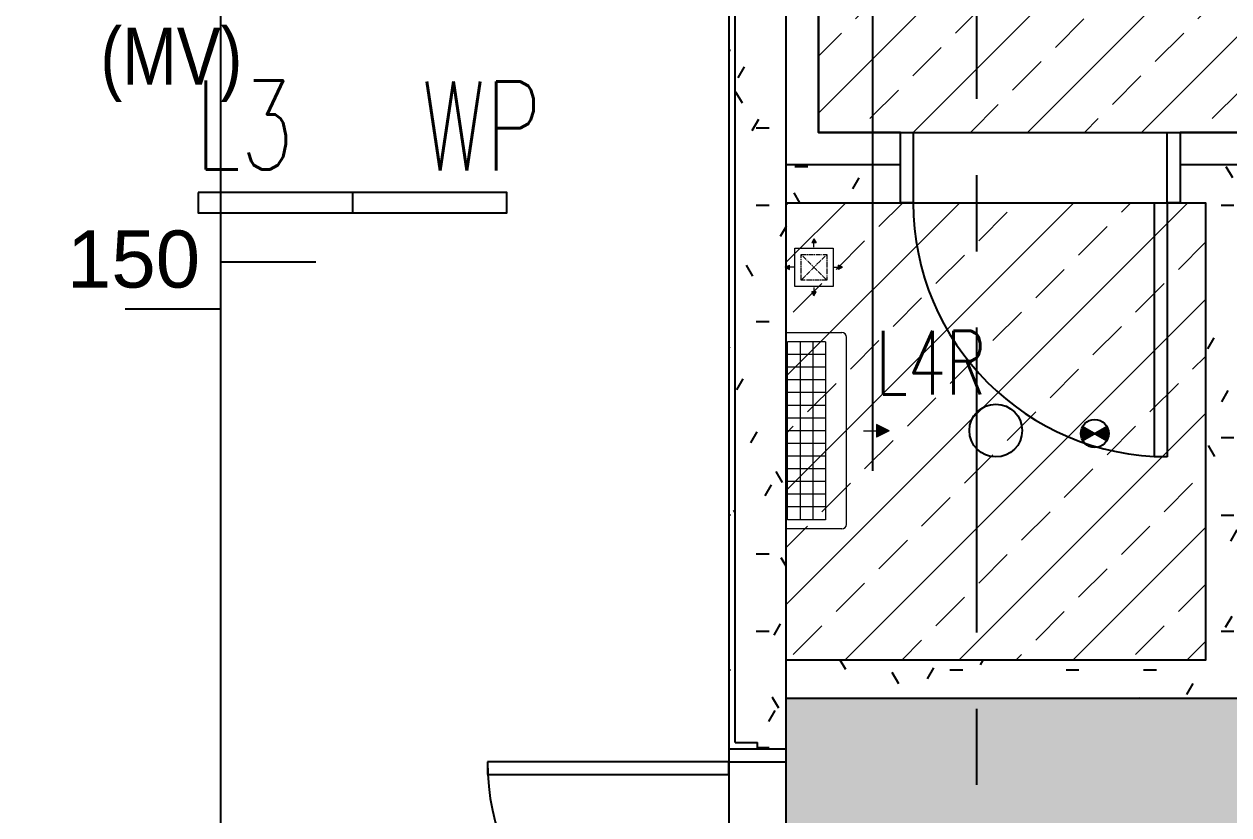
# Model space of a CAD drawing. Header units: millimetres. Extents: x -92759 to 184353, y -15225 to 86714.
# Drawn here: x -64282 to -59541, y 72582 to 75694 of the extents above; entities that cross this region are included whole.
import ezdxf

# ---------------------------------------------------------------- set-up
doc = ezdxf.new("R2010")
doc.units = ezdxf.units.MM
for name, pattern in [('CENTER2', [28.575, 19.05, -3.175, 3.175, -3.175]), ('HIDDEN', [0.375, 0.25, -0.125]), ('IDA - Grid Line', [2100, 1200, -300, 300, -300])]:
    doc.linetypes.add(name, pattern=pattern)
for name, color, linetype in [('0-1', 9, 'Continuous'), ('0-Motion Sensor', 1, 'Continuous'), ('A-_ANOT----_A', 8, 'Continuous'), ('A-_DOOR----_E', 8, 'Continuous'), ('A-_FLOR----_E', 8, 'Continuous'), ('A-_ROOMNAME_A', 8, 'Continuous'), ('A-_WALL----_E', 8, 'Continuous'), ('A-_WALL----_H', 8, 'Continuous'), ('A-_WALL----_H-1', 9, 'Continuous'), ('A-_WALLPRTN_E', 8, 'Continuous'), ('A-PATT-CONC', 8, 'Continuous'), ('E-_LITG _ CKT -DB', 1, 'HIDDEN'), ('E-legend', 1, 'Continuous'), ('E-LIGHT----E', 1, 'Continuous'), ('HF', 7, 'Continuous'), ('M-ACMV_FCU', 5, 'Continuous')]:
    doc.layers.add(name, color=color, linetype=linetype)
for name, color, linetype, lineweight in [('HFI 9MM FPB', 94, 'Continuous', 5), ('M-ACMV_FAD', 3, 'Continuous', 18), ('M-ACMV_FAG', 3, 'Continuous', 25)]:
    doc.layers.add(name, color=color, linetype=linetype, lineweight=lineweight)
doc.layers.add('S-_ANOTGRID_E-1', color=9, linetype='IDA - Grid Line', true_color=0x808080)
doc.styles.add('Arial', font='arial.ttf')
doc.styles.add('Arial Narrow_2', font='ARIALN.TTF', dxfattribs={"height": 225})
doc.styles.add('Simplex', font='simplex_.ttf', dxfattribs={"width": 0.7, "height": 450})
pattern_1 = [(0, (-11870.95, 40538.3), (1219.2, 304.8), [50.29, -864.11, 50.29, -864.11, -4876.8]), (0, (-11870.95, 40538.3), (1219.2, 304.8), [-1828.8, 50.29, -1778.51, 50.29, -864.11, -2133.6]), (0, (-11870.95, 40538.3), (1219.2, 304.8), [-4572, 50.29, -559.31, 50.29, -1473.71]), (120, (-11413.75, 40690.7), (-873.565, 903.458), [50.29, -864.11, 50.29, -864.11, -4876.8]), (120, (-11413.75, 40690.7), (-873.565, 903.458), [-1828.8, 50.29, -1778.51, 50.29, -864.11, -2133.6]), (120, (-11413.75, 40690.7), (-873.565, 903.458), [-4572, 50.29, -559.31, 50.29, -1473.71]), (240, (-11261.35, 41300.3), (-345.635, -1208.258), [50.29, -864.11, 50.29, -864.11, -4876.8]), (240, (-11261.35, 41300.3), (-345.635, -1208.258), [-1828.8, 50.29, -1778.51, 50.29, -864.11, -2133.6]), (240, (-11261.35, 41300.3), (-345.635, -1208.258), [-4572, 50.29, -559.31, 50.29, -1473.71])]
pattern_2 = [(0, (-11870.95, 40538.29), (609.6, 152.4), [50.292, -406.908, 50.292, -406.908, -2438.4]), (0, (-11870.95, 40538.29), (609.6, 152.4), [-914.4, 50.292, -864.108, 50.292, -406.908, -1066.8]), (0, (-11870.95, 40538.29), (609.6, 152.4), [-2286, 50.292, -254.508, 50.292, -711.708]), (120, (-11642.35, 40614.49), (-436.7823, 451.729), [50.292, -406.908, 50.292, -406.908, -2438.4]), (120, (-11642.35, 40614.49), (-436.7823, 451.729), [-914.4, 50.292, -864.108, 50.292, -406.908, -1066.8]), (120, (-11642.35, 40614.49), (-436.7823, 451.729), [-2286, 50.292, -254.508, 50.292, -711.708]), (240, (-11566.15, 40919.29), (-172.8177, -604.129), [50.292, -406.908, 50.292, -406.908, -2438.4]), (240, (-11566.15, 40919.29), (-172.8177, -604.129), [-914.4, 50.292, -864.108, 50.292, -406.908, -1066.8]), (240, (-11566.15, 40919.29), (-172.8177, -604.129), [-2286, 50.292, -254.508, 50.292, -711.708])]

# ---------------------------------------------------------------- blocks, each defined once
blk = doc.blocks.new('IDA - F - Double - Swing - 2000L X 2200H - MD-01-10522684-BLK8_RHH_1ST STOREY PLAN')
at = {"layer": 'A-_DOOR----_E'}
for p, q in [((-950, 1062.5), (-900, 1062.5)), ((-950, 112.5), (-950, 1062.5)), ((-900, 1062.5), (-900, 112.5)), ((950, 1062.5), (900, 1062.5)), ((900, 1062.5), (900, 112.5)), ((950, 112.5), (950, 1062.5)), ((-950, 112.5), (-1000, 112.5)), ((-900, 112.5), (-950, 112.5)), ((-950, -112.5), (-950, 112.5)), ((900, 112.5), (950, 112.5)), ((1000, 112.5), (950, 112.5)), ((950, 112.5), (950, -112.5)), ((-1000, -112.5), (-950, -112.5)), ((950, -112.5), (1000, -112.5))]:
    blk.add_line(p, q, dxfattribs=at)
for centre, start, end in [((-950, 112.5), 360, 90), ((-950, 112.5), 0, 90), ((950, 112.5), 90, 180), ((950, 112.5), 90, 180)]:
    blk.add_arc(centre, 950, start, end, dxfattribs=at)
blk = doc.blocks.new('IDA - F - Single - Swing1 - 1100L X 2200H -TD-03-10510381-BLK8_RHH_1ST STOREY PLAN')
at = {"layer": 'A-_DOOR----_E'}
for p, q in [((-550, 138.5), (-500, 138.5)), ((-500, 138.5), (-500, -138.5)), ((500, 138.5), (550, 138.5)), ((500, -138.5), (500, 138.5)), ((-500, -138.5), (-550, -138.5)), ((450, -138.5), (500, -138.5)), ((450, -1138.5), (450, -138.5)), ((500, -138.5), (500, -1138.5)), ((550, -138.5), (500, -138.5)), ((500, -1138.5), (450, -1138.5))]:
    blk.add_line(p, q, dxfattribs=at)
blk.add_arc((500, -138.5), 1000, 180, 270, dxfattribs=at)
blk = doc.blocks.new('IDA - Drop_1_5mm - 150mm Drop-8003850-BLK8_RHH_1ST STOREY PLAN')
at = {"layer": 'A-_ANOT----_A'}
for p, q in [((0, 1.25), (2.5, 1.25)), ((0, 0), (0, 1.25)), ((0, 0), (-2.5, 0))]:
    blk.add_line(p, q, dxfattribs=at)
blk = doc.blocks.new('A$Cb2bf8f38')
at = {"layer": 'A-_WALL----_H'}
h = blk.add_hatch(dxfattribs=at)
h.set_pattern_fill('FP_3', color=256, style=0, pattern_type=2)
h.set_pattern_definition(pattern_1)
h.paths.add_polyline_path([(-18575, 42450), (-18550, 42450), (-18550, 46825), (-18575, 46825), (-18575, 44329.8)])
h = blk.add_hatch(dxfattribs=at)
h.set_pattern_fill('FP_3', color=256, style=0, pattern_type=2)
h.set_pattern_definition(pattern_1)
h.paths.add_polyline_path([(-18575, 40500), (-18550, 40500), (-18550, 42450), (-18575, 42450)])
at = {"layer": 'A-_WALL----_H-1'}
h = blk.add_hatch(dxfattribs=at)
h.set_pattern_fill('FP_1', color=256, style=0, pattern_type=2)
h.set_pattern_definition(pattern_2)
h.paths.add_polyline_path([(-18550, 42450), (-18350, 42450), (-18350, 46800), (-18550, 46800), (-18550, 44329.8)])
h = blk.add_hatch(dxfattribs=at)
h.set_pattern_fill('FP_1', color=256, style=0, pattern_type=2)
h.set_pattern_definition(pattern_2)
h.paths.add_polyline_path([(-10100, 42450), (-10100, 42600), (-10327, 42600), (-10327, 42450), (-10227, 42450)])
h.paths.add_polyline_path([(-16700, 42450), (-16449, 42450), (-16449, 42600), (-16800, 42600), (-16800, 42450)])
h.paths.add_polyline_path([(-18223, 42450), (-17900, 42450), (-17900, 42600), (-18350, 42600), (-18350, 42450)])
h.paths.add_polyline_path([(-14449, 42450), (-12327, 42450), (-12327, 42600), (-14449, 42600), (-14449, 42588.5)])
h.paths.add_polyline_path([(-15149, 42450), (-15149, 42600), (-15349, 42600), (-15349, 42450)])
h = blk.add_hatch(dxfattribs=at)
h.set_pattern_fill('FP_1', color=256, style=0, pattern_type=2)
h.set_pattern_definition(pattern_2)
h.paths.add_polyline_path([(-18350, 40500), (-18350, 42450), (-18550, 42450), (-18550, 40500), (-18462.5, 40500)])
h = blk.add_hatch(dxfattribs=at)
h.set_pattern_fill('FP_1', color=256, style=0, pattern_type=2)
h.set_pattern_definition(pattern_2)
h.paths.add_polyline_path([(-16700, 40650), (-16550, 40650), (-16550, 42450), (-16700, 42450), (-16700, 41748.3)])
h = blk.add_hatch(dxfattribs=at)
h.set_pattern_fill('FP_1', color=256, style=0, pattern_type=2)
h.set_pattern_definition(pattern_2)
h.paths.add_polyline_path([(-12150, 40500), (-12150, 40650), (-18350, 40650), (-18350, 40500), (-14327.6, 40500)])
h.paths.add_polyline_path([(-10200, 40500), (-9950, 40500), (-9950, 40650), (-10200, 40650), (-10200, 40575)])
h = blk.add_hatch(dxfattribs=at)
h.set_pattern_fill('FP_1', color=256, style=0, pattern_type=2)
h.set_pattern_definition(pattern_2)
h.paths.add_polyline_path([(-18550, 38100), (-18350, 38100), (-18350, 38300), (-18462.5, 38300), (-18462.5, 38275), (-18550, 38275), (-18550, 38125)])
h.paths.add_polyline_path([(-18350, 40300), (-18350, 40500), (-18550, 40500), (-18550, 40325), (-18462.5, 40325), (-18462.5, 40300)])
blk.add_lwpolyline([(-2385, -9825), (-2385, -5100), (7400, -5125), (7400, 46800), (-18575, 46800), (-18575, 38037.5), (-30600, 38100), (-30625, 26375), (-28100, 26375), (-28100, -2400), (-10500, -2425), (-10500, -9800), (-2385, -9825)], close=True)
at = {"layer": 'A-_FLOR----_E'}
blk.add_line((-20575.7, 49500), (-20575.7, 38125), dxfattribs=at)
at = {"layer": 'A-_ROOMNAME_A'}
blk.add_line((-18008.7, 41395.1), (-18008.7, 43498.9), dxfattribs=at)
at = {"layer": 'A-_WALL----_E'}
for p, q in [((-18575, 46825), (-18575, 40300)), ((-18550, 40325), (-18550, 46800)), ((-18350, 40300), (-18350, 46600)), ((-18223, 42727), (-18223, 46473)), ((-18350, 42600), (-17900, 42600)), ((-16800, 42600), (-16449, 42600)), ((-18350, 42450), (-18223, 42450)), ((-18575, 40300), (-18350, 40300)), ((-18550, 40325), (-18462.5, 40325)), ((-18462.5, 40300), (-18462.5, 40325))]:
    blk.add_line(p, q, dxfattribs=at)
at = {"layer": 'A-_WALLPRTN_E'}
for p, q in [((-17900, 42727), (-18223, 42727)), ((-17900, 42450), (-17900, 42727)), ((-16449, 42727), (-16800, 42727)), ((-16800, 42727), (-16800, 42450)), ((-18223, 42450), (-17900, 42450)), ((-16800, 42450), (-16700, 42450)), ((-16700, 42450), (-16700, 40650)), ((-16700, 40650), (-18350, 40650)), ((-18350, 40500), (-14900, 40500))]:
    blk.add_line(p, q, dxfattribs=at)
at = {"layer": 'S-_ANOTGRID_E-1'}
blk.add_line((-17600, -20141.4), (-17600, 53272.8), dxfattribs=at)
at = {"layer": 'A-_ANOT----_A', "xscale": 150, "yscale": 150, "zscale": 150, "rotation": 180}
blk.add_blockref('IDA - Drop_1_5mm - 150mm Drop-8003850-BLK8_RHH_1ST STOREY PLAN', (-20575.7, 42217.9), dxfattribs=at)
at = {"layer": 'A-_DOOR----_E'}
blk.add_blockref('IDA - F - Single - Swing1 - 1100L X 2200H -TD-03-10510381-BLK8_RHH_1ST STOREY PLAN', (-17350, 42588.5), dxfattribs=at)
at = {"layer": 'A-_DOOR----_E', "rotation": 89.99999999999991}
blk.add_blockref('IDA - F - Double - Swing - 2000L X 2200H - MD-01-10522684-BLK8_RHH_1ST STOREY PLAN', (-18462.5, 39300), dxfattribs=at)
at = {"layer": 'A-_ANOT----_A', "insert": (-21180.3, 42340.8), "char_height": 225, "width": 649.367, "attachment_point": 1, "style": 'Arial'}
blk.add_mtext('150', dxfattribs=at)
at = {"layer": 'A-_ROOMNAME_A', "insert": (-21048.2, 43139.1), "char_height": 225, "width": 697.468, "attachment_point": 1, "style": 'Arial Narrow_2'}
blk.add_mtext('(MV)', dxfattribs=at)
blk = doc.blocks.new('RCP_B8L1')
at = {"layer": 'HFI 9MM FPB'}
h = blk.add_hatch(dxfattribs=at)
h.set_pattern_fill('ANSI33', color=256, scale=50)
h.paths.add_polyline_path([(1643.95034, 505534.70958), (1243.95034, 505534.70958), (1243.95034, 505935.6459), (-5302.04966, 505935.6459), (-5302.04966, 505534.70958), (-6352.04966, 505534.70958), (-6352.04966, 502188.70958), (1643.95034, 502188.70958)])
h.paths.add_polyline_path([(-5954.04966, 505261.70958), (1245.95034, 505261.70958), (1245.95034, 502861.70958), (-5954.04966, 502861.70958)], flags=16)
h = blk.add_hatch(dxfattribs=at)
h.set_pattern_fill('ANSI33', color=256, scale=50)
h.set_pattern_definition([(45, (-200000, 500000), (-224.5064, 224.5064), []), (45, (-199775.5, 500000), (-224.5064, 224.5064), [158.75, -79.375])])
h.paths.add_polyline_path([(-6479.04966, 501911.70958), (-4829.04966, 501911.70958), (-4829.04966, 500111.70958), (-6479.04966, 500111.70958)])
h = blk.add_hatch(dxfattribs=at)
h.set_pattern_fill('ANSI33', color=256, scale=50)
h.set_pattern_definition([(45, (-300000, 500000), (-224.5064, 224.5064), []), (45, (-299775.5, 500000), (-224.5064, 224.5064), [158.75, -79.375])])
h.paths.add_polyline_path([(-5429.05312, 464761.70958), (-5429.05312, 497561.70958), (-6479.04966, 497561.70958), (-6479.04966, 499961.70958), (-3029.04966, 499961.70958), (-3029.05312, 482711.70958), (-2429.04966, 482711.70958), (-2429.04966, 481511.70958), (-3029.04966, 481511.70958), (-3029.04966, 475336.70967), (-2679.04966, 475336.70967), (-2679.04966, 464761.70958)])
h.paths.add_polyline_path([(-5129.04966, 499461.70958), (-3329.04966, 499461.70958), (-3329.04966, 465261.70958), (-5129.04966, 465261.70958), (-5129.04966, 497661.70958)], flags=16)
at = {"layer": 'HF'}
for points in [[(1643.95034, 505534.70958), (1243.95034, 505534.70958), (1243.95034, 505935.6459), (-5302.04966, 505935.6459), (-5302.04966, 505534.70958), (-6352.04966, 505534.70958), (-6352.04966, 502188.70958), (1643.95034, 502188.70958)], [(-6479.04966, 501911.70958), (-4829.04966, 501911.70958), (-4829.04966, 500111.70958), (-6479.04966, 500111.70958)], [(-5429.05312, 464761.70958), (-5429.05312, 497561.70958), (-6479.04966, 497561.70958), (-6479.04966, 499961.70958), (-3029.04966, 499961.70958), (-3029.05312, 482711.70958), (-2429.04966, 482711.70958), (-2429.04966, 481511.70958), (-3029.04966, 481511.70958), (-3029.04966, 475336.70967), (-2679.04966, 475336.70967), (-2679.04966, 464761.70958)]]:
    blk.add_lwpolyline(points, close=True, dxfattribs=at)
blk = doc.blocks.new('L3WP')
at = {"layer": 'E-LIGHT----E'}
blk.add_line((0, 40), (0, -40), dxfattribs=at)
blk.add_lwpolyline([(-607.5, 40), (-607.5, -40), (607.5, -40), (607.5, 40)], close=True, dxfattribs=at)
at = {"layer": 'E-legend', "lineweight": 18, "style": 'Simplex', "width": 0.7}
for s, p in [('L3', (-619.9, 130.8)), ('WP', (271.5, 126.9))]:
    blk.add_text(s, height=350, dxfattribs=at).set_placement(p)
blk = doc.blocks.new('A$C020d881d')
at = {"layer": 'E-legend', "lineweight": 25}
blk.add_circle((818.7, 172), 103.8, dxfattribs=at)
at = {"layer": 'E-legend', "lineweight": 25, "style": 'Simplex', "width": 0.7}
blk.add_text('L4R', height=250, dxfattribs=at).set_placement((345.2, 314.3))
blk = doc.blocks.new('Motion Sensor')
at = {"layer": 'E-legend', "lineweight": 25}
h = blk.add_hatch(color=256, dxfattribs=at)
h.dxf.hatch_style = 1
h.paths.add_polyline_path([(10021, -17121.6), (9973.3, -17094.1, 0.131652), (9965.9, -17121.6, 0.131652), (9973.3, -17149.1)])
h = blk.add_hatch(color=256, dxfattribs=at)
h.dxf.hatch_style = 1
h.paths.add_polyline_path([(10068.6, -17094.1), (10021, -17121.6), (10068.6, -17149.1, 0.131652), (10076, -17121.6, 0.131652)])
for p, q in [((9973.3, -17094.1), (10068.6, -17149.1)), ((9973.3, -17149.1), (10068.6, -17094.1))]:
    blk.add_line(p, q, dxfattribs=at)
blk.add_circle((10021, -17121.6), 55, dxfattribs=at)
blk = doc.blocks.new('EL_B8_L1_R4')
at = {"layer": '0-Motion Sensor'}
blk.add_blockref('Motion Sensor', (-16363.7, 18104.9), dxfattribs=at)
at = {"layer": 'E-_LITG _ CKT -DB', "ltscale": 0.5}
blk.add_blockref('A$C020d881d', (-7550.7, 822.7), dxfattribs=at)
at = {"layer": 'E-LIGHT----E'}
blk.add_blockref('L3WP', (-9263.3, 1891.7), dxfattribs=at)
blk = doc.blocks.new('A$C18b254fe')
at = {"layer": 'M-ACMV_FCU', "lineweight": 5}
h = blk.add_hatch(color=256, dxfattribs=at)
h.dxf.hatch_style = 1
h.paths.add_polyline_path([(-405, 0), (-355, -25), (-355, 25)])
for p, q in [((0, 386.5), (0, -386.5)), ((-237, 368.5), (-237, -368.5)), ((-155, 350), (-5, 350)), ((-105, -350), (-105, 350)), ((-55, -350), (-55, 350)), ((-155, 300), (-5, 300)), ((-155, 250), (-5, 250)), ((-155, 200), (-5, 200)), ((-155, 150), (-5, 150)), ((-155, 100), (-5, 100)), ((-155, 50), (-5, 50)), ((-405, 0), (-355, 25)), ((-405, 0), (-355, -25)), ((-355, -25), (-355, 25)), ((-305, 0), (-355, 0)), ((-155, 0), (-5, 0)), ((-155, -50), (-5, -50)), ((-155, -100), (-5, -100)), ((-155, -150), (-5, -150)), ((-155, -200), (-5, -200)), ((-155, -250), (-5, -250)), ((-155, -300), (-5, -300)), ((-155, -350), (-5, -350))]:
    blk.add_line(p, q, dxfattribs=at)
for points in [[(-219, 386.5), (0, 386.5), (0, -386.5), (-219, -386.5)], [(-155, -350), (-155, 350)], [(-5, 350), (-5, -350)]]:
    blk.add_lwpolyline(points, dxfattribs=at)
for centre, start, end in [((-219, 368.5), 90, 180), ((-219, -368.5), 180, 270)]:
    blk.add_arc(centre, 18, start, end, dxfattribs=at)
blk = doc.blocks.new('A$C93d871f8')
at = {"layer": 'M-ACMV_FAG', "lineweight": 5}
h = blk.add_hatch(color=3, dxfattribs=at)
h.dxf.hatch_style = 1
h.paths.add_polyline_path([(-8.4, 95.9), (8.4, 95.9), (0, 112.7)])
h = blk.add_hatch(color=3, dxfattribs=at)
h.dxf.hatch_style = 1
h.paths.add_polyline_path([(-112.7, 0), (-95.9, -8.4), (-95.9, 8.4)])
h = blk.add_hatch(color=3, dxfattribs=at)
h.dxf.hatch_style = 1
h.paths.add_polyline_path([(95.9, 8.4), (95.9, -8.4), (112.7, 0)])
h = blk.add_hatch(color=3, dxfattribs=at)
h.dxf.hatch_style = 1
h.paths.add_polyline_path([(0, -112.7), (8.4, -95.9), (-8.4, -95.9)])
at = {"layer": 'M-ACMV_FAD', "color": 3, "lineweight": 5}
blk.add_lwpolyline([(-75, 75), (75, 75), (75, -75), (-75, -75)], close=True, dxfattribs=at)
at = {"layer": 'M-ACMV_FAG', "color": 3, "lineweight": 5}
for p, q in [((0, 112.7), (-8.4, 95.9)), ((8.4, 95.9), (-8.4, 95.9)), ((0, 112.7), (8.4, 95.9)), ((0, 79.2), (0, 95.9)), ((-112.7, 0), (-95.9, 8.4)), ((-112.7, 0), (-95.9, -8.4)), ((-95.9, -8.4), (-95.9, 8.4)), ((-79.2, 0), (-95.9, 0)), ((79.2, 0), (95.9, 0)), ((95.9, -8.4), (95.9, 8.4)), ((112.7, 0), (95.9, 8.4)), ((112.7, 0), (95.9, -8.4)), ((0, -79.2), (0, -95.9)), ((8.4, -95.9), (-8.4, -95.9)), ((0, -112.7), (-8.4, -95.9)), ((0, -112.7), (8.4, -95.9))]:
    blk.add_line(p, q, dxfattribs=at)
at = {"layer": 'M-ACMV_FAG', "color": 3, "linetype": 'CENTER2', "lineweight": 5}
for p, q in [((-50, -50), (50, 50)), ((50, -50), (-50, 50))]:
    blk.add_line(p, q, dxfattribs=at)
blk.add_lwpolyline([(-50, 50), (50, 50), (50, -50), (-50, -50)], close=True, dxfattribs=at)
blk = doc.blocks.new('ACMV_B8L1_R9')
at = {"layer": 'M-ACMV_FAG', "lineweight": 5}
blk.add_blockref('A$C93d871f8', (228629.5, -35217.7, 0.2), dxfattribs=at)
at = {"layer": 'M-ACMV_FCU', "color": 3, "lineweight": 5, "rotation": 180}
blk.add_blockref('A$C18b254fe', (228520, -35860.9), dxfattribs=at)

msp = doc.modelspace()

# ---------------------------------------------------------------- block references
at = {"layer": '0-1'}
msp.add_blockref('A$Cb2bf8f38', (-42933, 32541.2), dxfattribs=at)

# ---------------------------------------------------------------- next in the draw order: block references
at = {"color": 0}
msp.add_blockref('EL_B8_L1_R4', (-53725.9, 73099.6), dxfattribs=at)
at = {"layer": 'A-PATT-CONC', "color": 152, "true_color": 0x2776bb}
msp.add_blockref('RCP_B8L1', (-54804, -426920.5), dxfattribs=at)

# ---------------------------------------------------------------- next in the draw order: block references
at = {"layer": 'M-ACMV_FCU', "color": 5}
msp.add_blockref('ACMV_B8L1_R9', (-289803, 109954.6), dxfattribs=at)

doc.saveas('drawing.dxf')
